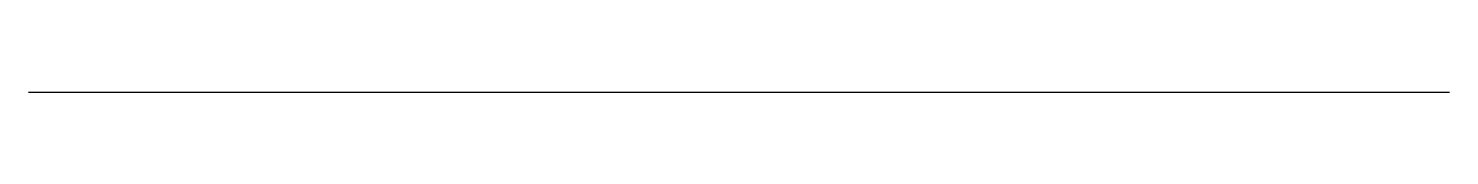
# Model space of a CAD drawing. Header units: millimetres. Extents: x 0 to 1000, y 0 to 0.
import ezdxf
from ezdxf.lldxf.tags import DXFTag

# ---------------------------------------------------------------- set-up
doc = ezdxf.new("R2010")
doc.units = ezdxf.units.MM
doc.styles.add('Utility Text', font='Barlow-Regular.ttf', dxfattribs={"width": 0.8, "oblique": 12, "height": 200})
tags = doc.linetypes.add('FIXED_TEXT', pattern='A,100,-20,["HW",Utility Text,S=2,R=90,X=10,Y=-5],-20', length=140).pattern_tags.tags
tags[6] = DXFTag(74, 11)

msp = doc.modelspace()

# ---------------------------------------------------------------- linework, layer by layer
at = {"linetype": 'FIXED_TEXT'}
msp.add_line((0, 0), (1000, 0), dxfattribs=at)

doc.saveas('drawing.dxf')
